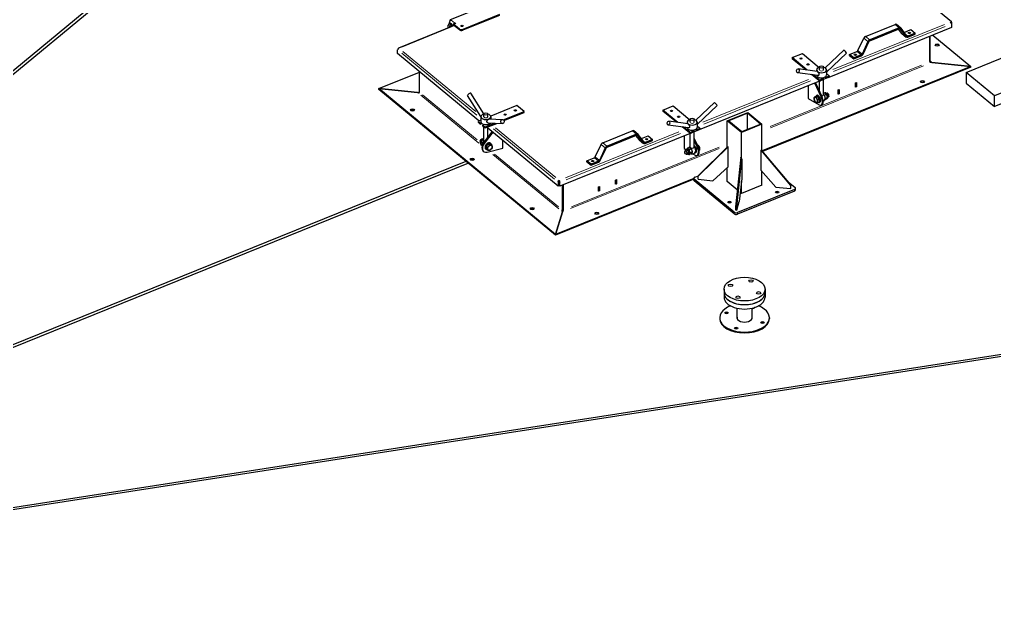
# Model space of a CAD drawing. Header units: millimetres. Extents: x 0 to 89100, y 0 to 63000.
# Drawn here: x 70273 to 73217, y 57363 to 59155 of the extents above; entities that cross this region are included whole.
import ezdxf

# ---------------------------------------------------------------- set-up
doc = ezdxf.new("R2010")
doc.units = ezdxf.units.MM
doc.header["$LTSCALE"] = 150
doc.layers.add('Visible', color=7, linetype='Continuous', lineweight=25)
doc.layers.add('Visible Narrow', color=7, linetype='Continuous', lineweight=18)

msp = doc.modelspace()

# ---------------------------------------------------------------- linework, layer by layer
at = {"layer": 'Visible'}
for p, q in [((68470.37, 57530.74), (71773.39, 60254.22)), ((71783.19, 60250.23), (68480.2, 57526.77)), ((73086.97, 59147.02), (72884.11, 59314.29)), ((71686.62, 59198.95), (71573.57, 59153.25)), ((71722.05, 59169.41), (71611.47, 59124.71)), ((71722.05, 59166.97), (71611.47, 59122.26)), ((71585, 59136.53), (71416.86, 59068.56)), ((71567.65, 59129.51), (71567.65, 59137.12)), ((71569.59, 59141.55), (71573.28, 59143.04)), ((71570.91, 59142.08), (71570.91, 59145.7)), ((71572.38, 59150.53), (71572.38, 59149.8)), ((71581.66, 59136.83), (71581.66, 59135.18)), ((71589.53, 59142.8), (71583.38, 59140.31)), ((71601.02, 59125.77), (71583.38, 59140.31)), ((71583.38, 59140.31), (71583.38, 59137.87)), ((71601.02, 59123.32), (71583.38, 59137.87)), ((71584.12, 59136.17), (71584.12, 59137.26)), ((71586.58, 59143.72), (71587.81, 59144.22)), ((71587.81, 59144.22), (71589.53, 59142.8)), ((71587.81, 59142.1), (71587.81, 59144.22)), ((72827.03, 59103.63), (72916.17, 59139.66)), ((72933.85, 59128.68), (72920.94, 59139.33)), ((73087.24, 59145.07), (73085.95, 59146.13)), ((73085.97, 59144.56), (73087.24, 59145.07)), ((73086.65, 59142.12), (73087.23, 59141.64)), ((73086.69, 59141.42), (73087.23, 59141.64)), ((73087.23, 59141.64), (73087.23, 59130.01)), ((73087.24, 59138.95), (73087.23, 59138.94)), ((73087.24, 59138.95), (73087.24, 59145.07)), ((73087.24, 59144.82), (73087.8, 59145.04)), ((73087.24, 59144.36), (73088.17, 59144.73)), ((73088.17, 59144.73), (73087.8, 59145.04)), ((73088.17, 59133.1), (73088.17, 59144.73)), ((73130.51, 58995.06), (73505.68, 59146.72)), ((73087.23, 59130.01), (72716.17, 58980)), ((72929.07, 59129.02), (72839.93, 59092.98)), ((72839.93, 59089.92), (72929.07, 59125.96)), ((72936.48, 59112.81), (72927.13, 59125.17)), ((72931.73, 59125.5), (72949.39, 59102.17)), ((72952.05, 59104.77), (72934.39, 59128.11)), ((72937.03, 59112.23), (72949.93, 59101.59)), ((72943.75, 59115.75), (72964.06, 59123.96)), ((72976.96, 59113.32), (72954.71, 59104.32)), ((72954.71, 59101.26), (72976.96, 59110.25)), ((72964.06, 59123.96), (72976.96, 59113.32)), ((72976.96, 59110.25), (72976.96, 59113.32)), ((73030.63, 59107.13), (73144.69, 59013.07)), ((73087.23, 59132.71), (73088.17, 59133.1)), ((72804.05, 59060.8), (72821.7, 59098.41)), ((72834.61, 59087.77), (72816.96, 59050.16)), ((72819.62, 59049.71), (72837.27, 59087.32)), ((73021.07, 59103.26), (73021.07, 59026.86)), ((73021.81, 59029.28), (73021.81, 59103.56)), ((71414.89, 59063.37), (71414.49, 59063.2)), ((71414.49, 59051.57), (71414.49, 59063.2)), ((71414.49, 59063.2), (71414.86, 59062.89)), ((71660.18, 58848.99), (71414.49, 59051.57)), ((71415.97, 59066.51), (71415.43, 59066.29)), ((71415.92, 59065.89), (71415.43, 59066.29)), ((71415.43, 59066.29), (71415.43, 59065.08)), ((71416.23, 59066.3), (71415.97, 59066.51)), ((72605.99, 59039.47), (72636.71, 59051.88)), ((72636.71, 59051.88), (72687.34, 59010.14)), ((72705.17, 59008.6), (72761.74, 59062.05)), ((72709.48, 58996.17), (72769.98, 59053.33)), ((72779.14, 59049.2), (72801.39, 59058.2)), ((72792.04, 59038.56), (72779.14, 59049.2)), ((72779.14, 59046.14), (72779.14, 59049.2)), ((72605.99, 59039.47), (72605.99, 59036.4)), ((72651.18, 59002.21), (72605.99, 59039.47)), ((72646.73, 59002.81), (72605.99, 59036.4)), ((72779.14, 59046.14), (72792.04, 59035.5)), ((72814.3, 59047.56), (72792.04, 59038.56)), ((72792.04, 59035.5), (72814.3, 59044.49)), ((72792.04, 59035.5), (72792.04, 59038.56)), ((73144.69, 59013.07), (73027.71, 59024.98)), ((73027.71, 59024.98), (73144.69, 59013.07)), ((73455.27, 59020.62), (73216.55, 58924.12)), ((71357.97, 58946.24), (71480.85, 58995.92)), ((71480.85, 58934.93), (71480.85, 58996.85)), ((73144.69, 59013.07), (72514.81, 58758.43)), ((73144.69, 59010.62), (72516.36, 58756.61)), ((72683.69, 58985.67), (72622.29, 58994.03)), ((72681, 58998.14), (72623.91, 59005.92)), ((72679.48, 59002.52), (72679.48, 58998.35)), ((72688.48, 59002.52), (72688.48, 59011.1)), ((72700.48, 59002.52), (72700.48, 59011.1)), ((72709.48, 59002.52), (72709.48, 58987.21)), ((72709.48, 58991.88), (72716.72, 58985.91)), ((73216.55, 58924.12), (73130.51, 58995.06)), ((73130.51, 58995.06), (73130.51, 58962.6)), ((73144.69, 59010.62), (73144.69, 59013.07)), ((73144.69, 59010.62), (73144.69, 59013.07)), ((72688.48, 58968.81), (72325.43, 58822.04)), ((72686.01, 58970.43), (72664.33, 58988.31)), ((72686.01, 58973.49), (72668.77, 58987.7)), ((72693.12, 58921.27), (72673.67, 58962.82)), ((72676.13, 58963.81), (72695.58, 58922.26)), ((72688.48, 58937.42), (72688.48, 58969.53)), ((72697.99, 58975.69), (72691.23, 58972.96)), ((72697.99, 58972.63), (72691.23, 58969.9)), ((72694.52, 58978.55), (72697.99, 58975.69)), ((72697.99, 58975.69), (72697.99, 58972.63)), ((72700.48, 58927.72), (72700.48, 58979.28)), ((72709.03, 58977.11), (72700.48, 58973.66)), ((72709.05, 58977.1), (72704.56, 58980.8)), ((72709.05, 58980.16), (72706.64, 58982.14)), ((72715.8, 58982.89), (72709.05, 58980.16)), ((72709.05, 58980.16), (72709.05, 58977.1)), ((72715.8, 58979.83), (72709.05, 58977.1)), ((72717.4, 58984.67), (72717.4, 58981.61)), ((72796.52, 58963.03), (72799.59, 58964.27)), ((72796.52, 58950.17), (72796.52, 58963.03)), ((72798.85, 58951.95), (72798.85, 58963.98)), ((72799.59, 58964.27), (72799.59, 58951.41)), ((73130.51, 58962.6), (73216.55, 58891.66)), ((73455.27, 58988.17), (73216.55, 58891.66)), ((71357.97, 58943.79), (71357.97, 58946.24)), ((71357.97, 58946.24), (71474.95, 58934.33)), ((71891.39, 58506.41), (71357.97, 58946.24)), ((71474.95, 58934.33), (71357.97, 58946.24)), ((71357.97, 58943.79), (71357.97, 58946.24)), ((71891.39, 58503.96), (71357.97, 58943.79)), ((71674.96, 58869.94), (71636.07, 58932.03)), ((72653.99, 58954.86), (72653.99, 58916.43)), ((72702.88, 58933.26), (72700.48, 58932.29)), ((72705.18, 58932.93), (72704.13, 58932.51)), ((72710.97, 58932.38), (72709.46, 58931.77)), ((72713.38, 58931.68), (72712.69, 58932.09)), ((72744.91, 58942.17), (72747.98, 58943.41)), ((72744.91, 58929.31), (72744.91, 58942.17)), ((72744.91, 58930.14), (72747.25, 58931.09)), ((72747.98, 58930.55), (72744.91, 58929.31)), ((72747.25, 58931.09), (72747.25, 58943.11)), ((72747.25, 58931.16), (72747.98, 58930.55)), ((72747.98, 58943.41), (72747.98, 58930.55)), ((72798.85, 58951.95), (72796.52, 58951.01)), ((72799.59, 58951.41), (72796.52, 58950.17)), ((72798.85, 58952.02), (72799.59, 58951.41)), ((71665.98, 58861.68), (71625.9, 58925.66)), ((72314.43, 58850.64), (72371.01, 58904.09)), ((72653.99, 58916.43), (72686.88, 58896.88)), ((72677.77, 58922.7), (72672.39, 58920.53)), ((72682.75, 58922.69), (72677.38, 58920.51)), ((72677.77, 58922.7), (72682.75, 58922.69)), ((72680.74, 58925.82), (72678.9, 58925.07)), ((72687.73, 58914.48), (72682.36, 58912.31)), ((72682.36, 58904.12), (72687.73, 58906.29)), ((72682.75, 58922.69), (72687.73, 58914.48)), ((72689.18, 58904.96), (72687.33, 58904.21)), ((72687.73, 58914.48), (72687.73, 58906.29)), ((72702.98, 58926.23), (72708.63, 58928.52)), ((72704.53, 58912.67), (72708.63, 58914.33)), ((72705.86, 58916.77), (72711.51, 58919.05)), ((72711.69, 58916.83), (72710.01, 58916.15)), ((72715.47, 58921.25), (72713.96, 58920.64)), ((72716.71, 58923.42), (72716.51, 58922.66)), ((73216.55, 58891.66), (73216.55, 58924.12)), ((71774.65, 58895.27), (71695.57, 58863.3)), ((71732.96, 58851.99), (71796.16, 58877.53)), ((71735.25, 58849.85), (71796.16, 58874.47)), ((71796.16, 58877.53), (71774.65, 58895.27)), ((71796.16, 58874.47), (71796.16, 58877.53)), ((72215.26, 58881.51), (72245.98, 58893.92)), ((72215.26, 58881.51), (72215.26, 58878.44)), ((72260.44, 58844.25), (72215.26, 58881.51)), ((72256, 58844.85), (72215.26, 58878.44)), ((72245.98, 58893.92), (72296.61, 58852.18)), ((72318.75, 58838.21), (72379.25, 58895.37)), ((72409.93, 58849.33), (72471.36, 58874.17)), ((72470.63, 58871.76), (72414.11, 58848.91)), ((72470.63, 58823.13), (72470.63, 58871.76)), ((72510.2, 58839.12), (72470.63, 58871.76)), ((72471.36, 58874.17), (72514.38, 58838.7)), ((72695.29, 58896.91), (72692.83, 58895.92)), ((71658.78, 58844.24), (71658.78, 58847.3)), ((71659.46, 58846.06), (71664.19, 58842.16)), ((71659.46, 58843), (71664.19, 58839.09)), ((71665.96, 58851.33), (71660.38, 58849.07)), ((71664.19, 58842.16), (71666.78, 58843.2)), ((71664.19, 58839.09), (71664.19, 58842.16)), ((71665.96, 58861.33), (71665.96, 58846.02)), ((71674.96, 58861.33), (71674.96, 58869.9)), ((71686.96, 58861.33), (71686.96, 58869.9)), ((71687.63, 58842.7), (71730.63, 58840.43)), ((71691.31, 58854.52), (71731.26, 58852.42)), ((71695.96, 58861.33), (71695.96, 58854.28)), ((72290.27, 58840.18), (72233.18, 58847.96)), ((72288.75, 58844.56), (72288.75, 58840.39)), ((72297.75, 58844.56), (72297.75, 58853.13)), ((72309.75, 58844.56), (72309.75, 58853.13)), ((72318.75, 58844.56), (72318.75, 58829.25)), ((72452.95, 58813.86), (72409.93, 58849.33)), ((72409.93, 58769.09), (72409.93, 58849.33)), ((72414.11, 58848.91), (72453.68, 58816.28)), ((71664.19, 58839.09), (71668.79, 58840.95)), ((71676.73, 58837.71), (71671.93, 58835.77)), ((71671.93, 58835.77), (71676.67, 58831.87)), ((71671.93, 58832.71), (71671.93, 58835.77)), ((71671.93, 58832.71), (71676.67, 58828.81)), ((71674.8, 58836.93), (71672.41, 58838.9)), ((71674.25, 58781.86), (71700.11, 58816.06)), ((71674.96, 58837), (71674.96, 58838.08)), ((71674.96, 58786.53), (71674.96, 58830.21)), ((71701.83, 58814.64), (71675.97, 58780.44)), ((71681.89, 58831.34), (71707.41, 58841.66)), ((71681.89, 58828.28), (71714.11, 58841.3)), ((71686.96, 58798.67), (71686.96, 58830.33)), ((71898.77, 58652.26), (71686.96, 58826.9)), ((72033.88, 58782.99), (72123.02, 58819.02)), ((72140.7, 58808.04), (72127.8, 58818.69)), ((72292.96, 58827.71), (72231.56, 58836.07)), ((72295.27, 58812.47), (72273.59, 58830.34)), ((72295.27, 58815.53), (72278.04, 58829.74)), ((72307.25, 58817.73), (72300.49, 58815)), ((72307.25, 58814.67), (72300.49, 58811.94)), ((72303.78, 58820.59), (72307.25, 58817.73)), ((72307.25, 58817.73), (72307.25, 58814.67)), ((72309.75, 58769.76), (72309.75, 58821.31)), ((72318.29, 58819.15), (72309.75, 58815.7)), ((72318.31, 58819.14), (72313.83, 58822.84)), ((72318.31, 58822.2), (72315.91, 58824.18)), ((72325.07, 58824.93), (72318.31, 58822.2)), ((72318.31, 58822.2), (72318.31, 58819.14)), ((72325.07, 58821.87), (72318.31, 58819.14)), ((72318.75, 58833.92), (72325.99, 58827.95)), ((72326.67, 58826.71), (72326.67, 58823.64)), ((72514.38, 58838.7), (72452.95, 58813.86)), ((72452.95, 58733.62), (72452.95, 58813.86)), ((72453.68, 58816.28), (72510.2, 58839.12)), ((72514.38, 58758.45), (72514.38, 58838.7)), ((71663.52, 58789.46), (71663.39, 58789.14)), ((71669.91, 58782.51), (71665.95, 58785.77)), ((71666.43, 58792.99), (71666.72, 58793.18)), ((71674.96, 58791.18), (71673.07, 58792.74)), ((71731.87, 58765.93), (71731.87, 58789.88)), ((72297.75, 58810.85), (71904.12, 58651.72)), ((72135.93, 58808.38), (72046.79, 58772.34)), ((72046.79, 58769.28), (72135.93, 58805.32)), ((72143.34, 58792.17), (72133.98, 58804.53)), ((72138.59, 58804.86), (72156.24, 58781.53)), ((72158.9, 58784.13), (72141.25, 58807.47)), ((72143.88, 58791.59), (72156.79, 58780.95)), ((72150.6, 58795.11), (72170.91, 58803.32)), ((72183.82, 58792.68), (72161.56, 58783.68)), ((72161.56, 58780.62), (72183.82, 58789.61)), ((72170.91, 58803.32), (72183.82, 58792.68)), ((72183.82, 58789.61), (72183.82, 58792.68)), ((72279.84, 58803.61), (72279.84, 58765.18)), ((72297.75, 58769.76), (72297.75, 58811.57)), ((72309.75, 58795.97), (72321.43, 58771.01)), ((72318.98, 58770.01), (72309.75, 58789.73)), ((71665.67, 58779.4), (71665.78, 58779.3)), ((71665.95, 58777.58), (71669.44, 58774.71)), ((71674.27, 58756.34), (71672.55, 58757.76)), ((71680.47, 58763.87), (71681.76, 58762.8)), ((71682.06, 58772.49), (71689.18, 58779.46)), ((71682.06, 58772.49), (71685.83, 58769.38)), ((71682.06, 58764.3), (71682.06, 58772.49)), ((71685.83, 58761.19), (71682.06, 58764.3)), ((71684.89, 58754.51), (71731.87, 58765.93)), ((71689.18, 58779.46), (71692.94, 58776.36)), ((71689.18, 58779.46), (71696.3, 58778.24)), ((71694.79, 58781.22), (71696.08, 58780.16)), ((71696.3, 58778.24), (71700.06, 58775.14)), ((72010.91, 58740.16), (72028.56, 58777.77)), ((72041.47, 58767.13), (72023.82, 58729.52)), ((72026.48, 58729.07), (72044.13, 58766.68)), ((72279.84, 58765.18), (72284.9, 58762.17)), ((72281.52, 58757.09), (72281.72, 58757.86)), ((72282.76, 58759.27), (72287, 58760.98)), ((72286.54, 58763.69), (72288.82, 58764.61)), ((72295.25, 58768.47), (72289.6, 58766.19)), ((72301, 58763.73), (72295.35, 58761.44)), ((72303.88, 58754.26), (72298.23, 58751.98)), ((72313.19, 58752.96), (72315.03, 58753.7)), ((72319.22, 58775.73), (72320.85, 58776.38)), ((72322.08, 58681.92), (72412.46, 58770.32)), ((72409.93, 58769.34), (72322.73, 58684.05)), ((72323.06, 58767.06), (72325.84, 58768.18)), ((72325.84, 58759.99), (72324.96, 58759.63)), ((72412.46, 58770.32), (72409.93, 58769.09)), ((72412.46, 58709.98), (72412.46, 58770.32)), ((72510.77, 58760.31), (72510.77, 58699.97)), ((72514.38, 58758.45), (72510.77, 58760.31)), ((72510.77, 58760.31), (72601.15, 58653.51)), ((72601.8, 58655.65), (72514.38, 58758.94)), ((68551.38, 57485.67), (71621.24, 58726.71)), ((71985.99, 58728.56), (72008.25, 58737.56)), ((71998.9, 58717.92), (71985.99, 58728.56)), ((71985.99, 58725.5), (71985.99, 58728.56)), ((71985.99, 58725.5), (71998.9, 58714.86)), ((72021.15, 58726.92), (71998.9, 58717.92)), ((72284.86, 58748.84), (72285.54, 58748.43)), ((72287.26, 58748.14), (72291.49, 58749.85)), ((72293.05, 58747.58), (72295.33, 58748.51)), ((72301, 58749.54), (72295.35, 58747.26)), ((72306.17, 58749.53), (72312.73, 58745.62)), ((72321.14, 58745.66), (72318.68, 58744.67)), ((72450.42, 58739.02), (72434.48, 58589.24)), ((72438.17, 58588.87), (72453.68, 58734.59)), ((72452.95, 58733.62), (72450.42, 58739.02)), ((72453.68, 58734.59), (72452.95, 58733.62)), ((72453.68, 58734.59), (72453.68, 58674.42)), ((71628.12, 58721.04), (68558.26, 57480)), ((71998.9, 58714.86), (72021.15, 58723.85)), ((71998.9, 58714.86), (71998.9, 58717.92)), ((72412.46, 58709.98), (72366.4, 58668.23)), ((72409.93, 58665.62), (72409.93, 58707.69)), ((72556.83, 58648.84), (72510.77, 58699.97)), ((72514.38, 58654.99), (72514.38, 58695.96)), ((72308.42, 58675), (71891.39, 58506.41)), ((72308.42, 58672.55), (71891.39, 58503.96)), ((71900.23, 58666.79), (71901.52, 58665.72)), ((71901.52, 58665.72), (71903.36, 58666.47)), ((71901.52, 58659.6), (71901.52, 58665.72)), ((71902.07, 58667.53), (71902.07, 58669.37)), ((72072.18, 58670.21), (72075.26, 58671.45)), ((72072.18, 58657.35), (72072.18, 58670.21)), ((72074.52, 58659.13), (72074.52, 58671.15)), ((72075.26, 58671.45), (72075.26, 58658.59)), ((72308.42, 58670.29), (72308.42, 58675.19)), ((72430.23, 58573.39), (72309.78, 58672.71)), ((72430.23, 58568.49), (72309.78, 58667.81)), ((72311.62, 58678.74), (72322.45, 58683.12)), ((72322.73, 58684.05), (72322.08, 58681.92)), ((72322.08, 58672.74), (72322.08, 58681.92)), ((72322.08, 58672.74), (72366.4, 58668.23)), ((72439.97, 58640.85), (72409.93, 58665.62)), ((72453.68, 58674.42), (72445.99, 58605.27)), ((72452.95, 58630.15), (72452.95, 58667.83)), ((71900.23, 58664.95), (71898.39, 58664.21)), ((71898.39, 58664.21), (71898.77, 58663.89)), ((71900.61, 58664.64), (71898.77, 58663.89)), ((71898.77, 58663.89), (71898.77, 58652.26)), ((71900.61, 58653), (71898.77, 58652.26)), ((71900.23, 58664.95), (71900.61, 58664.64)), ((71900.61, 58664.64), (71900.61, 58653)), ((71901.52, 58659.6), (71900.61, 58660.35)), ((71902.83, 58660.13), (71901.52, 58659.6)), ((71903.36, 58664.63), (71902.83, 58664.41)), ((71902.83, 58664.41), (71902.83, 58652.78)), ((71902.83, 58664.41), (71904.12, 58663.35)), ((71902.83, 58652.78), (71904.12, 58651.72)), ((71903.36, 58664.63), (71904.66, 58663.57)), ((71904.12, 58663.35), (71904.66, 58663.57)), ((71904.12, 58651.72), (71904.12, 58663.35)), ((71911.04, 58654.51), (71911.04, 58580.23)), ((71913.49, 58581.22), (71913.49, 58655.51)), ((71913.49, 58655.51), (71913.49, 58581.22)), ((71915.21, 58579.81), (71915.21, 58656.2)), ((72020.58, 58649.35), (72023.65, 58650.59)), ((72020.58, 58636.49), (72020.58, 58649.35)), ((72020.58, 58637.32), (72022.91, 58638.26)), ((72023.65, 58637.73), (72020.58, 58636.49)), ((72022.91, 58638.26), (72022.91, 58650.29)), ((72022.91, 58638.34), (72023.65, 58637.73)), ((72023.65, 58650.59), (72023.65, 58637.73)), ((72074.52, 58659.13), (72072.18, 58658.18)), ((72075.26, 58658.59), (72072.18, 58657.35)), ((72074.52, 58659.2), (72075.26, 58658.59)), ((72612.69, 58641.87), (72440.67, 58572.33)), ((72612.69, 58636.97), (72440.67, 58567.43)), ((72514.38, 58654.99), (72452.95, 58630.15)), ((72556.83, 58648.84), (72601.15, 58644.33)), ((72594.07, 58664.78), (72614.54, 58647.9)), ((72601.15, 58653.51), (72601.8, 58655.65)), ((72601.15, 58653.51), (72601.15, 58644.33)), ((72601.15, 58644.33), (72601.8, 58646.46)), ((72601.8, 58646.46), (72601.8, 58655.65)), ((72615.89, 58640.52), (72615.89, 58645.42)), ((72452.95, 58630.15), (72449.11, 58633.32)), ((72434.48, 58589.24), (72438.17, 58588.87)), ((72434.48, 58589.24), (72434.48, 58580.06)), ((72434.48, 58580.06), (72438.17, 58579.68)), ((72438.17, 58579.68), (72445.99, 58605.27)), ((72438.17, 58579.68), (72438.17, 58588.87)), ((71912.02, 58573.95), (71891.39, 58506.41)), ((71891.39, 58506.41), (71912.02, 58573.95)), ((71913.16, 58576.6), (71913.06, 58576.68)), ((71891.39, 58503.96), (71891.39, 58506.41)), ((71891.39, 58503.96), (71891.39, 58506.41)), ((72399.98, 58341.15), (72399.98, 58330.12)), ((72399.98, 58330.12), (72399.98, 58316.96)), ((72523.73, 58341.15), (72523.73, 58330.12)), ((72523.73, 58330.12), (72523.73, 58316.96)), ((72439.24, 58252.81), (72439.24, 58283.7)), ((72484.46, 58252.81), (72484.46, 58283.7)), ((68600.8, 57427.33), (73960.36, 58256.45)), ((72386.85, 58254.8), (72386.85, 58252.35)), ((72536.85, 58254.8), (72536.85, 58252.35)), ((73963.47, 58249.76), (68603.91, 57420.63))]:
    msp.add_line(p, q, dxfattribs=at)
for centre, start, end in [((72694.48, 58919.24), 294.1754, 328.97215), ((71680.96, 58778.04), 184.88164, 201.93636), ((72303.75, 58761.28), 120, 146.81398), ((72303.75, 58761.28), 256.96332, 328.97215)]:
    msp.add_arc(centre, 12, start, end, dxfattribs=at)
for centre, major_axis, ratio, start_param, end_param in [((68289.52, 57397.02), (-6052.12, 0), 0.5773503, 3.6497487, 3.818664), ((71573.24, 59132.51), (-3.65, 9.04), 0.4683232, 4.6423787, 7.1418637), ((71575.82, 59147.69), (3.82, 4.63), 0.6688348, 0.8892877, 2.460084), ((71575.82, 59147.69), (-2.25, 5.56), 0.4683232, 5.5710674, 7.1418637), ((71576.93, 59134), (-3.65, 9.04), 0.4683232, 4.6423787, 6.2831853), ((71586.58, 59138.82), (-3.82, -4.63), 0.6688348, 4.0308804, 5.6016767), ((72916.17, 59133.54), (4.77, 5.79), 0.6688348, 0, 0.8892877), ((73084.11, 59143.55), (2.86, 3.47), 0.6688348, 5.6016767, 7.172473), ((73084.11, 59143.55), (1.69, -4.17), 0.4683232, 0.8586784, 2.4294747), ((71573.24, 59132.51), (-1.26, 3.13), 0.4683232, 4.5089008, 8.0574699), ((71607.16, 59128.26), (-7.5, 0), 0.5773503, 0.6108652, 2.1816616), ((71607.16, 59125.81), (7.5, 0), 0.5773503, 3.7524579, 5.3232542), ((71609.28, 59132.74), (3.38, 0), 0.5773503, 0.6796738, 2.4619188), ((71609.28, 59132.74), (-3.38, 0), 0.5773503, 3.8212665, 5.6035115), ((72929.07, 59122.9), (4.77, 5.79), 0.6688348, 6.1252755, 7.172473), ((72929.07, 59122.9), (2.39, 2.89), 0.6688348, 6.1252755, 7.172473), ((72941.8, 59118.02), (-4.77, -5.79), 0.6688348, 6.1252755, 6.2831853), ((72959.45, 59111.1), (-3.38, 0), 0.5773503, 4.0453778, 5.3794001), ((72959.45, 59111.1), (3.38, 0), 0.5773503, 0.9037814, 2.1816616), ((72827.03, 59097.5), (-4.77, -5.79), 0.6688348, 4.0308804, 5.0780779), ((72839.93, 59086.86), (4.77, 5.79), 0.6688348, 0.8892877, 1.9364853), ((72839.93, 59086.86), (-2.39, -2.89), 0.6688348, 4.0308804, 5.0780779), ((72954.71, 59107.38), (-4.77, -5.79), 0.6688348, 6.1252755, 7.172473), ((72954.71, 59107.38), (-2.39, -2.89), 0.6688348, 6.1252755, 7.172473), ((73043.3, 59075.36), (6, 0), 0.5773503, 0.3613671, 2.7802255), ((71418.55, 59064.38), (2.86, 3.47), 0.6688348, 0.8892877, 2.460084), ((71418.55, 59064.38), (-1.69, 4.17), 0.4683232, 5.5710674, 7.1418637), ((72765.86, 59057.69), (-4.12, 4.36), 0.1364787, 3.1415927, 6.2831853), ((72801.39, 59061.26), (-2.39, -2.89), 0.6688348, 0.8892877, 1.9364853), ((72814.3, 59050.62), (2.39, 2.89), 0.6688348, 4.0308804, 5.0780779), ((72814.3, 59050.62), (-4.77, -5.79), 0.6688348, 0.8892877, 1.9364853), ((72632.11, 59033.75), (3.38, 0), 0.5773503, 0.9037852, 2.2378075), ((72632.11, 59033.75), (-3.38, 0), 0.5773503, 4.0453778, 5.3794001), ((72796.65, 59045.29), (3.38, 0), 0.5773503, 0.9037852, 2.2378075), ((72796.65, 59045.29), (-3.38, 0), 0.5773503, 4.0453778, 5.3794001), ((72653.62, 59016.01), (3.38, 0), 0.5773503, 0.9037852, 2.2378075), ((72653.62, 59016.01), (-3.38, 0), 0.5773503, 4.0453778, 5.3794001), ((72694.48, 59002.52), (15, 0), 0.5773503, 1.9823132, 7.4424648), ((72694.48, 58987.21), (15, 0), 0.5773503, 3.2555701, 6.2831853), ((72689.08, 58974.73), (-3.75, 0), 0.5773503, 0.6108652, 2.1816616), ((72689.08, 58971.67), (-3.75, 0), 0.5773503, 0.6108652, 2.1816616), ((72713.65, 58984.67), (3.75, 0), 0.5773503, 5.3232542, 6.8940505), ((72713.65, 58981.61), (3.75, 0), 0.5773503, 5.3232542, 6.2831853), ((72998.78, 58964.85), (6, 0), 0.5773503, 0.3613671, 2.7802255), ((71630.98, 58928.85), (-5.08, -3.19), 0.3127436, 3.1415927, 6.2831853), ((72713.22, 58926.81), (2.25, -5.56), 0.4683232, 0, 3.1415927), ((72713.84, 58927.06), (-1.97, 4.87), 0.4683232, 3.7002438, 5.7245342), ((72375.13, 58899.73), (-4.12, 4.36), 0.1364787, 3.1415927, 6.2831853), ((72683.12, 58914.64), (4.22, -10.43), 0.4683232, 5.7135094, 9.9944538), ((72683.12, 58914.64), (-3.25, 8.05), 0.4683232, 5.9066211, 6.2827112), ((72684.96, 58915.39), (4.22, -10.43), 0.4683232, 0, 3.1415927), ((72683.12, 58914.64), (-3.25, 8.05), 0.4683232, 4.6159755, 5.4789617), ((72684.96, 58915.39), (7.87, -19.47), 0.4683232, 5.7313021, 7.9680431), ((72683.12, 58914.64), (-3.25, 8.05), 0.4683232, 3.6149283, 4.3856139), ((72694.48, 58927.72), (6, 0), 0.5773503, 4.7392618, 6.2831853), ((72687.42, 58916.38), (7.87, -19.47), 0.4683232, 0, 1.6848578), ((72699.7, 58921.35), (3.81, -9.43), 0.4683232, 0.3388108, 2.2956744), ((71459.36, 58879.06), (6, 0), 0.5773503, 0.3613671, 2.7802255), ((71770.05, 58877.13), (3.38, 0), 0.5773503, 0.9037852, 2.2378075), ((71770.05, 58877.13), (-3.38, 0), 0.5773503, 4.0453778, 5.3794001), ((72241.37, 58875.78), (3.38, 0), 0.5773503, 0.9037852, 2.2378075), ((72241.37, 58875.78), (-3.38, 0), 0.5773503, 4.0453778, 5.3794001), ((71662.53, 58847.3), (-3.75, 0), 0.5773503, 5.3232542, 6.8940505), ((71662.53, 58844.24), (-3.75, 0), 0.5773503, 0, 0.6108652), ((71680.96, 58861.33), (15, 0), 0.5773503, 1.9823132, 7.4424648), ((71680.96, 58846.02), (-15, 0), 0.5773503, 0, 2.7023778), ((71739.33, 58864.71), (3.38, 0), 0.5773503, 0.9037852, 2.2378075), ((71739.33, 58864.71), (-3.38, 0), 0.5773503, 4.0453778, 5.3794001), ((72262.88, 58858.05), (3.38, 0), 0.5773503, 0.9037852, 2.2378075), ((72262.88, 58858.05), (-3.38, 0), 0.5773503, 4.0453778, 5.3794001), ((72303.75, 58844.56), (15, 0), 0.5773503, 1.9823132, 7.4424648), ((71679.74, 58833.11), (3.75, 0), 0.5773503, 3.7524579, 5.3232542), ((71679.74, 58830.05), (3.75, 0), 0.5773503, 3.7524579, 5.3232542), ((72123.02, 58812.9), (4.77, 5.79), 0.6688348, 0, 0.8892877), ((72303.75, 58829.25), (15, 0), 0.5773503, 3.2555701, 6.2831853), ((72298.34, 58816.77), (-3.75, 0), 0.5773503, 0.6108652, 2.1816616), ((72298.34, 58813.71), (-3.75, 0), 0.5773503, 0.6108652, 2.1816616), ((72322.92, 58826.71), (3.75, 0), 0.5773503, 5.3232542, 6.8940505), ((72322.92, 58823.64), (3.75, 0), 0.5773503, 5.3232542, 6.2831853), ((71667.84, 58788.86), (3.82, 4.63), 0.6688348, 0.0525213, 3.0890713), ((71667.41, 58789.22), (-3.34, -4.05), 0.6688348, 4.2606373, 5.1641407), ((71677.31, 58781.06), (-6.47, -7.84), 0.6688348, 4.3161278, 5.683781), ((71680.96, 58786.53), (-6, 0), 0.5773503, 0, 0.6517903), ((71687.63, 58772.55), (7.16, 8.68), 0.6688348, 0, 3.1415927), ((72033.88, 58776.86), (-4.77, -5.79), 0.6688348, 4.0308804, 5.0780779), ((72135.93, 58802.26), (4.77, 5.79), 0.6688348, 6.1252755, 7.172473), ((72135.93, 58802.26), (2.39, 2.89), 0.6688348, 6.1252755, 7.172473), ((72148.66, 58797.38), (-4.77, -5.79), 0.6688348, 6.1252755, 6.2831853), ((72161.56, 58786.74), (-2.39, -2.89), 0.6688348, 6.1252755, 7.172473), ((72166.31, 58790.46), (3.38, 0), 0.5773503, 0.9037852, 2.2378075), ((72166.31, 58790.46), (-3.38, 0), 0.5773503, 4.0453778, 5.3794001), ((71685.91, 58773.96), (-13.36, -16.2), 0.6688348, 4.7754973, 6.2831853), ((71687.63, 58772.55), (-13.36, -16.2), 0.6688348, 4.7754973, 7.0122383), ((71688.92, 58771.48), (7.16, 8.68), 0.6688348, 5.7894582, 9.9185051), ((71688.92, 58771.48), (-5.52, -6.7), 0.6688348, 5.3340569, 5.8692965), ((71688.92, 58771.48), (-5.52, -6.7), 0.6688348, 4.2176281, 4.8913302), ((71688.92, 58771.48), (5.52, 6.7), 0.6688348, 0.1658369, 0.565541), ((72046.79, 58766.22), (4.77, 5.79), 0.6688348, 0.8892877, 1.9364853), ((72046.79, 58766.22), (-2.39, -2.89), 0.6688348, 4.0308804, 5.0780779), ((72161.56, 58786.74), (-4.77, -5.79), 0.6688348, 6.1252755, 7.172473), ((72285.01, 58753.7), (-2.25, 5.56), 0.4683232, 2.5829415, 6.8418364), ((72288.84, 58755.25), (-2.5, 6.19), 0.4683232, 5.1200235, 6.7358072), ((72289.25, 58755.42), (-2.5, 6.19), 0.4683232, 0.0695929, 0.4526219), ((72289.25, 58755.42), (-2.25, 5.56), 0.4683232, 5.5254671, 6.2831853), ((72292.07, 58756.56), (-3.26, 8.05), 0.4683232, 5.5710674, 6.2831853), ((72288.84, 58755.25), (2.5, -6.19), 0.4683232, 5.8305634, 7.4463471), ((72292.07, 58756.56), (3.26, -8.05), 0.4683232, 1.3822772, 2.4294747), ((72298.53, 58759.17), (-3.81, 9.43), 0.4683232, 2.8777513, 6.5319907), ((72292.07, 58756.56), (3.26, -8.05), 0.4683232, 0.3350796, 1.3822772), ((72303.75, 58769.76), (6, 0), 0.5773503, 3.1415927, 6.2831853), ((72310.81, 58764.13), (4.22, -10.43), 0.4683232, 0, 2.595309), ((72308.97, 58763.39), (4.22, -10.43), 0.4683232, 6.0978813, 8.5918117), ((72308.97, 58763.39), (3.81, -9.43), 0.4683232, 0.3388108, 2.2956744), ((72310.81, 58764.13), (7.87, -19.47), 0.4683232, 5.7313021, 7.9680431), ((72313.27, 58765.13), (7.87, -19.47), 0.4683232, 0, 1.6848578), ((71640.04, 58730.08), (6, 0), 0.5773503, 0.3613671, 2.7802255), ((72003.5, 58724.65), (-3.38, 0), 0.5773503, 4.0453778, 5.3794001), ((72003.5, 58724.65), (3.38, 0), 0.5773503, 2.1816616, 2.237872), ((72008.25, 58740.62), (-2.39, -2.89), 0.6688348, 0.8892877, 1.9364853), ((72021.15, 58729.98), (2.39, 2.89), 0.6688348, 4.0308804, 5.0780779), ((72021.15, 58729.98), (-4.77, -5.79), 0.6688348, 0.8892877, 1.9364853), ((72289.25, 58755.42), (2.5, -6.19), 0.4683232, 5.8305634, 6.2135924), ((72289.25, 58755.42), (2.25, -5.56), 0.4683232, 0, 0.7577182), ((72292.07, 58756.56), (3.26, -8.05), 0.4683232, 0, 0.3350796), ((71902.07, 58665.7), (-2.86, -3.47), 0.6688348, 4.0308804, 5.6016767), ((71902.07, 58665.7), (-1.69, 4.17), 0.4683232, 4.0002711, 5.5710674), ((72315.92, 58675.19), (-7.5, 0), 0.5773503, 5.3232542, 6.8940505), ((72315.92, 58670.29), (-7.5, 0), 0.5773503, 0, 0.6108652), ((72608.39, 58645.42), (7.5, 0), 0.5773503, 5.3232542, 6.8940505), ((72608.39, 58640.52), (7.5, 0), 0.5773503, 5.3232542, 6.2831853), ((72560.47, 58629.07), (-5.44, 0), 0.5773503, 4.0366673, 5.3881107), ((71820.71, 58581.11), (6, 0), 0.5773503, 0.3613671, 2.7802255), ((72416.55, 58598.64), (-5.44, 0), 0.5773503, 4.0366673, 5.3881107), ((72015.8, 58567.47), (6, 0), 0.5773503, 0.3613671, 2.7802255), ((72436.37, 58575.87), (-7.5, 0), 0.5773503, 0.6108652, 2.1816616), ((72436.37, 58570.98), (7.5, 0), 0.5773503, 3.7524579, 5.3232542), ((72461.85, 58330.12), (-61.87, 0), 0.5773503, 0, 3.1415927), ((72461.85, 58330.12), (61.87, 0), 0.5773503, 3.1415927, 6.2831853), ((72461.85, 58316.96), (-61.87, 0), 0.5773503, 0, 3.1415927), ((72461.85, 58254.8), (-75, 0), 0.5773503, 5.3059382, 10.402025), ((72487.21, 58286.2), (5.25, 0), 0.5773503, 4.16228, 6.1858257), ((72487.21, 58283.75), (-5.25, 0), 0.5773503, 3.5575447, 3.7871654), ((72407.47, 58266.99), (-5.25, 0), 0.5773503, 3.5575447, 5.8672332), ((72461.85, 58254.8), (22.87, 0), 0.5773503, 2.9899521, 6.4348258), ((72461.85, 58252.35), (-22.87, 0), 0.5773503, 6.1315448, 6.1903166), ((72461.85, 58252.35), (22.87, 0), 0.5773503, 0.0928688, 0.1516405), ((72461.85, 58252.35), (75, 0), 0.5773503, 3.1415927, 6.2831853), ((72436.49, 58220.96), (-5.25, 0), 0.5773503, 3.5575447, 5.8672332), ((72516.23, 58237.71), (-5.25, 0), 0.5773503, 3.5575447, 5.8672332), ((68289.52, 57194.93), (-6187.5, 0), 0.5773503, 6.0962024, 9.6168762)]:
    msp.add_ellipse(centre, major_axis=major_axis, ratio=ratio, start_param=start_param, end_param=end_param, dxfattribs=at)
for centre, major_axis, ratio in [((71609.28, 59135.19), (-3.38, 0), 0.5773503), ((72959.45, 59114.17), (3.38, 0), 0.5773503), ((73043.3, 59077.81), (6, 0), 0.5773503), ((72796.65, 59048.35), (3.38, 0), 0.5773503), ((72632.11, 59036.81), (-3.38, 0), 0.5773503), ((72653.62, 59019.07), (-3.38, 0), 0.5773503), ((72623.1, 58999.98), (-0.81, -5.95), 0.6869042), ((72694.48, 59011.1), (-6, 0), 0.5773503), ((72998.78, 58967.3), (6, 0), 0.5773503), ((72676.97, 58912.16), (3.25, -8.05), 0.4683232), ((71459.36, 58881.51), (-6, 0), 0.5773503), ((71680.96, 58869.9), (-6, 0), 0.5773503), ((71770.05, 58880.19), (-3.38, 0), 0.5773503), ((72241.37, 58878.85), (-3.38, 0), 0.5773503), ((71730.94, 58846.43), (-0.32, -5.99), 0.8631691), ((71739.33, 58867.77), (-3.38, 0), 0.5773503), ((72232.37, 58842.02), (-0.81, -5.95), 0.6869042), ((72262.88, 58861.11), (-3.38, 0), 0.5773503), ((72303.75, 58853.13), (6, 0), 0.5773503), ((72166.31, 58793.53), (3.38, 0), 0.5773503), ((71693.22, 58767.93), (5.52, 6.7), 0.6688348), ((72284.39, 58753.45), (-1.97, 4.87), 0.4683232), ((71640.04, 58732.53), (-6, 0), 0.5773503), ((72003.5, 58727.71), (3.38, 0), 0.5773503), ((72560.47, 58633.97), (5.44, 0), 0.5773503), ((72416.55, 58603.54), (5.44, 0), 0.5773503), ((71820.71, 58583.56), (-6, 0), 0.5773503), ((72015.8, 58569.92), (6, 0), 0.5773503), ((72461.85, 58341.15), (-61.87, 0), 0.5773503), ((72419.37, 58352.58), (6.75, 0), 0.5773503), ((72481.66, 58365.67), (6.75, 0), 0.5773503), ((72442.04, 58316.62), (-6.75, 0), 0.5773503), ((72504.33, 58329.71), (-6.75, 0), 0.5773503), ((72407.47, 58269.44), (5.25, 0), 0.5773503), ((72436.49, 58223.41), (5.25, 0), 0.5773503), ((72516.23, 58240.16), (-5.25, 0), 0.5773503)]:
    msp.add_ellipse(centre, major_axis=major_axis, ratio=ratio, dxfattribs=at)
for points, knots in [([(73027.71, 59024.98), (73027.14, 59024.99), (73026.52, 59025), (73025.44, 59025.02), (73024.99, 59025.04), (73023.73, 59025.13), (73022.96, 59025.23), (73022.2, 59025.52), (73022.08, 59025.57), (73021.43, 59025.91), (73021.07, 59026.33), (73021.07, 59026.86)], [-1, -1, -1, -1, -0.7795377, -0.7795377, -0.6226663, -0.6226663, -0.3366342, -0.3366342, -0.276727, -0.276727, 0, 0, 0, 0]), ([(73027.71, 59024.98), (73027.17, 59025.09), (73026.61, 59025.29), (73025.65, 59025.72), (73025.26, 59025.93), (73024.17, 59026.55), (73023.5, 59027), (73022.83, 59027.57), (73022.72, 59027.67), (73022.14, 59028.24), (73021.81, 59028.74), (73021.81, 59029.28)], [-1, -1, -1, -1, -0.7795377, -0.7795377, -0.6226663, -0.6226663, -0.3366342, -0.3366342, -0.276727, -0.276727, 0, 0, 0, 0]), ([(72681, 58998.14), (72681.16, 58998.12), (72681.34, 58998.06), (72681.74, 58997.85), (72681.96, 58997.69), (72682.43, 58997.31), (72682.68, 58997.07), (72683.2, 58996.53), (72683.46, 58996.22), (72684.23, 58995.24), (72684.73, 58994.5), (72685.57, 58993.02), (72685.96, 58992.18), (72686.51, 58990.51), (72686.66, 58989.68), (72686.66, 58988.29), (72686.54, 58987.63), (72685.99, 58986.55), (72685.58, 58986.14), (72684.7, 58985.69), (72684.19, 58985.6), (72683.69, 58985.67)], [1.0454453, 1.0454453, 1.0454453, 1.0454453, 1.2040053, 1.2040053, 1.3676178, 1.3676178, 1.5312304, 1.5312304, 1.6948429, 1.6948429, 2.0220679, 2.0220679, 2.3786518, 2.3786518, 2.7352357, 2.7352357, 3.0571869, 3.0571869, 3.3791381, 3.3791381, 3.6715185, 3.6715185, 3.6715185, 3.6715185]), ([(71474.95, 58934.33), (71475.52, 58934.32), (71476.14, 58934.4), (71477.22, 58934.63), (71477.67, 58934.75), (71478.93, 58935.13), (71479.7, 58935.43), (71480.46, 58935.86), (71480.58, 58935.94), (71480.75, 58936.05), (71480.8, 58936.09), (71480.85, 58936.13)], [-1, -1, -1, -1, -0.77953769, -0.77953769, -0.62266626, -0.62266626, -0.33663418, -0.33663418, -0.27672696, -0.27672696, -0.2483585, -0.2483585, -0.2483585, -0.2483585]), ([(71474.95, 58934.33), (71475.49, 58934.23), (71476.05, 58934.11), (71477.01, 58933.93), (71477.4, 58933.86), (71478.49, 58933.71), (71479.16, 58933.67), (71479.83, 58933.81), (71479.94, 58933.84), (71480.52, 58934.05), (71480.85, 58934.4), (71480.85, 58934.93)], [-1, -1, -1, -1, -0.7795377, -0.7795377, -0.6226663, -0.6226663, -0.3366342, -0.3366342, -0.276727, -0.276727, 0, 0, 0, 0]), ([(72711.69, 58916.83), (72712.11, 58916.99), (72712.48, 58917.26), (72713.14, 58917.96), (72713.39, 58918.41), (72713.82, 58919.52), (72713.95, 58920.23), (72714.02, 58921.79), (72713.95, 58922.65), (72713.63, 58924.41), (72713.39, 58925.29), (72712.76, 58927), (72712.38, 58927.83), (72711.5, 58929.38), (72711.01, 58930.1), (72709.93, 58931.37), (72709.35, 58931.91), (72708.1, 58932.75), (72707.43, 58933.05), (72706.2, 58933.19), (72705.66, 58933.13), (72705.18, 58932.93)], [5.4245069, 5.4245069, 5.4245069, 5.4245069, 5.6394951, 5.6394951, 5.8888757, 5.8888757, 6.2203656, 6.2203656, 6.5788214, 6.5788214, 6.9251658, 6.9251658, 7.2661218, 7.2661218, 7.6092206, 7.6092206, 7.9621451, 7.9621451, 8.3171699, 8.3171699, 8.5660995, 8.5660995, 8.5660995, 8.5660995]), ([(71683.93, 58846.65), (71683.93, 58847.38), (71684.11, 58848.18), (71684.75, 58849.73), (71685.21, 58850.49), (71686.23, 58851.77), (71686.84, 58852.4), (71687.84, 58853.2), (71688.19, 58853.45), (71688.88, 58853.87), (71689.23, 58854.04), (71689.9, 58854.31), (71690.23, 58854.41), (71690.81, 58854.52), (71691.07, 58854.53), (71691.31, 58854.52)], [0, 0, 0, 0, 0.3565839, 0.3565839, 0.7131678, 0.7131678, 1.0403928, 1.0403928, 1.2040053, 1.2040053, 1.3676178, 1.3676178, 1.5312304, 1.5312304, 1.6743679, 1.6743679, 1.6743679, 1.6743679]), ([(71687.63, 58842.7), (71687.62, 58842.7), (71687.61, 58842.7), (71686.92, 58842.74), (71686.28, 58842.95), (71685.2, 58843.6), (71684.71, 58844.11), (71684.08, 58845.31), (71683.93, 58846), (71683.93, 58846.65)], [4.27424925, 4.27424925, 4.27424925, 4.27424925, 4.28043826, 4.28043826, 4.58087166, 4.58087166, 4.90282284, 4.90282284, 5.22477402, 5.22477402, 5.22477402, 5.22477402]), ([(72290.27, 58840.18), (72290.42, 58840.16), (72290.6, 58840.1), (72291, 58839.89), (72291.23, 58839.73), (72291.69, 58839.35), (72291.95, 58839.11), (72292.46, 58838.57), (72292.72, 58838.26), (72293.5, 58837.28), (72293.99, 58836.54), (72294.83, 58835.06), (72295.23, 58834.22), (72295.78, 58832.54), (72295.93, 58831.72), (72295.93, 58830.33), (72295.8, 58829.67), (72295.26, 58828.59), (72294.84, 58828.18), (72293.96, 58827.73), (72293.46, 58827.64), (72292.96, 58827.71)], [1.0454453, 1.0454453, 1.0454453, 1.0454453, 1.2040053, 1.2040053, 1.3676178, 1.3676178, 1.5312304, 1.5312304, 1.6948429, 1.6948429, 2.0220679, 2.0220679, 2.3786518, 2.3786518, 2.7352357, 2.7352357, 3.0571869, 3.0571869, 3.3791381, 3.3791381, 3.6715185, 3.6715185, 3.6715185, 3.6715185]), ([(71674.96, 58793.71), (71674.35, 58793.88), (71673.7, 58793.94), (71672.28, 58793.85), (71671.5, 58793.66), (71669.94, 58793.04), (71669.16, 58792.6), (71667.7, 58791.51), (71667.02, 58790.86), (71665.82, 58789.42), (71665.3, 58788.64), (71664.48, 58787), (71664.18, 58786.14), (71663.83, 58784.45), (71663.79, 58783.6), (71663.99, 58782.03), (71664.22, 58781.3), (71664.88, 58780.18), (71665.24, 58779.75), (71665.67, 58779.4)], [0.9689134, 0.9689134, 0.9689134, 0.9689134, 1.2430007, 1.2430007, 1.5636979, 1.5636979, 1.9020066, 1.9020066, 2.2425408, 2.2425408, 2.5824953, 2.5824953, 2.9229932, 2.9229932, 3.2616789, 3.2616789, 3.5823697, 3.5823697, 3.8231013, 3.8231013, 3.8231013, 3.8231013]), ([(72284.27, 58759.88), (72284.3, 58760.19), (72284.34, 58760.5), (72284.57, 58761.53), (72284.84, 58762.21), (72285.63, 58763.17), (72286.05, 58763.5), (72286.54, 58763.69)], [3.25416557, 3.25416557, 3.25416557, 3.25416557, 3.39631661, 3.39631661, 3.75134141, 3.75134141, 4.00027107, 4.00027107, 4.00027107, 4.00027107]), ([(72290.51, 58758.78), (72290.7, 58758.5), (72290.87, 58758.2), (72291.21, 58757.58), (72291.38, 58757.26), (72291.67, 58756.6), (72291.81, 58756.26), (72292.06, 58755.57), (72292.17, 58755.23), (72292.35, 58754.54), (72292.43, 58754.21), (72292.49, 58753.88)], [5.16343287, 5.16343287, 5.16343287, 5.16343287, 5.32648668, 5.32648668, 5.48954049, 5.48954049, 5.6525943, 5.6525943, 5.81564811, 5.81564811, 5.97870192, 5.97870192, 5.97870192, 5.97870192]), ([(72293.05, 58747.58), (72292.63, 58747.41), (72292.18, 58747.35), (72291.22, 58747.4), (72290.73, 58747.54), (72289.74, 58748), (72289.24, 58748.34), (72288.77, 58748.75)], [0.85867841, 0.85867841, 0.85867841, 0.85867841, 1.07366659, 1.07366659, 1.32304727, 1.32304727, 1.60478392, 1.60478392, 1.60478392, 1.60478392]), ([(71912.02, 58573.95), (71912.04, 58574.28), (71911.97, 58574.68), (71911.8, 58575.43), (71911.71, 58575.76), (71911.45, 58576.72), (71911.28, 58577.37), (71911.16, 58578.16), (71911.14, 58578.3), (71911.04, 58579.06), (71911.04, 58579.7), (71911.04, 58580.23)], [-1, -1, -1, -1, -0.7795377, -0.7795377, -0.6226663, -0.6226663, -0.3366342, -0.3366342, -0.276727, -0.276727, 0, 0, 0, 0]), ([(71912.02, 58573.95), (71912.2, 58574.26), (71912.47, 58574.63), (71913, 58575.31), (71913.24, 58575.6), (71913.92, 58576.47), (71914.34, 58577.06), (71914.71, 58577.8), (71914.77, 58577.93), (71915.08, 58578.65), (71915.21, 58579.27), (71915.21, 58579.81)], [-1, -1, -1, -1, -0.7795377, -0.7795377, -0.6226663, -0.6226663, -0.3366342, -0.3366342, -0.276727, -0.276727, 0, 0, 0, 0]), ([(71913.49, 58581.22), (71913.49, 58580.16), (71913.34, 58579.03), (71913.19, 58577.77), (71913.16, 58577.55), (71913.07, 58576.77), (71913.02, 58576.23), (71912.96, 58575.72)], [0, 0, 0, 0, 0.27672696, 0.27672696, 0.33663418, 0.33663418, 0.49173782, 0.49173782, 0.49173782, 0.49173782]), ([(71913.49, 58581.22), (71913.49, 58580.16), (71913.48, 58579.02), (71913.34, 58577.76), (71913.31, 58577.54), (71913.19, 58576.76), (71913.08, 58576.23), (71912.96, 58575.72)], [0, 0, 0, 0, 0.27672696, 0.27672696, 0.33663418, 0.33663418, 0.49173782, 0.49173782, 0.49173782, 0.49173782])]:
    msp.add_open_spline(points, degree=3, knots=knots, dxfattribs=at)
for points, weights in [([(72702.88, 58933.26), (72704.82, 58932.15), (72706.16, 58931.05)], [1, 1.0379548493, 1]), ([(72706.16, 58931.05), (72707.49, 58929.95), (72708.63, 58928.52)], [1, 1.0379548493, 1]), ([(72672.39, 58920.53), (72671.65, 58916.13), (72672.39, 58912.34)], [1, 1.15470053838, 1]), ([(72677.38, 58920.51), (72674.14, 58920.22), (72672.39, 58920.53)], [1, 1.15470053838, 1]), ([(72672.39, 58912.34), (72674.14, 58907.93), (72677.38, 58904.13)], [1, 1.15470053838, 1]), ([(72682.36, 58912.31), (72679.12, 58916.11), (72677.38, 58920.51)], [1, 1.15470053838, 1]), ([(72677.38, 58904.13), (72679.12, 58903.82), (72682.36, 58904.12)], [1, 1.15470053838, 1]), ([(72682.36, 58904.12), (72681.61, 58907.91), (72682.36, 58912.31)], [1, 1.15470053838, 1]), ([(72702.98, 58926.23), (72702.63, 58926.43), (72702.31, 58926.63)], [1, 1.00659988201, 1.01090448722]), ([(72703.13, 58925.24), (72703.05, 58925.72), (72702.98, 58926.23)], [1.01134469252, 1.00694207676, 1]), ([(72705.86, 58916.77), (72705.67, 58917.15), (72705.5, 58917.52)], [1, 1.00591690756, 1.00998900236]), ([(72705.53, 58916.37), (72705.69, 58916.56), (72705.86, 58916.77)], [1.00910245862, 1.00528796068, 1]), ([(72708.63, 58928.52), (72709.8, 58926.14), (72710.47, 58923.95)], [1, 1.0379548493, 1]), ([(72710.47, 58916.85), (72709.8, 58915.76), (72708.63, 58914.33)], [1, 1.0379548493, 1]), ([(72710.47, 58923.95), (72711.14, 58921.75), (72711.51, 58919.05)], [1, 1.0379548493, 1]), ([(72711.51, 58919.05), (72711.14, 58917.95), (72710.47, 58916.85)], [1, 1.0379548493, 1]), ([(71665.67, 58781.91), (71665.67, 58783.81), (71665.95, 58785.77)], [1, 1.0379548493, 1]), ([(71665.95, 58785.77), (71667.58, 58787.87), (71669.23, 58789.49)], [1, 1.0379548493, 1]), ([(71669.23, 58789.49), (71670.88, 58791.1), (71673.07, 58792.74)], [1, 1.0379548493, 1]), ([(71673.07, 58792.74), (71674.03, 58792.69), (71674.96, 58792.57)], [1, 1.02204807761, 1.01848057591]), ([(71665.95, 58777.58), (71665.67, 58780), (71665.67, 58781.91)], [1, 1.0379548493, 1]), ([(71670.38, 58782.86), (71670.15, 58782.69), (71669.91, 58782.51)], [1.00716454277, 1.00400484719, 1]), ([(71669.91, 58782.51), (71669.94, 58782.25), (71669.97, 58782.01)], [1, 1.00383760734, 1.00689917523]), ([(71692.94, 58776.36), (71689.91, 58772.44), (71685.83, 58769.38)], [1, 1.15470053838, 1]), ([(71685.83, 58769.38), (71686.35, 58764.86), (71685.83, 58761.19)], [1, 1.15470053838, 1]), ([(71685.83, 58761.19), (71689.91, 58760.15), (71692.94, 58759.98)], [1, 1.15470053838, 1]), ([(71700.06, 58775.14), (71697.02, 58775.32), (71692.94, 58776.36)], [1, 1.15470053838, 1]), ([(71692.94, 58759.98), (71697.02, 58763.03), (71700.06, 58766.95)], [1, 1.15470053838, 1]), ([(71700.06, 58766.95), (71700.58, 58770.61), (71700.06, 58775.14)], [1, 1.15470053838, 1]), ([(72289.6, 58766.19), (72288.78, 58765.18), (72288.22, 58764.37)], [1, 1.02636314746, 1.01610301453]), ([(72292.07, 58763.65), (72290.74, 58764.75), (72289.6, 58766.19)], [1, 1.0379548493, 1]), ([(72295.35, 58761.44), (72293.41, 58762.55), (72292.07, 58763.65)], [1, 1.0379548493, 1]), ([(72295.25, 58768.47), (72297.19, 58767.36), (72298.53, 58766.26)], [1, 1.0379548493, 1]), ([(72296.39, 58756.55), (72295.72, 58758.74), (72295.35, 58761.44)], [1, 1.0379548493, 1]), ([(72298.23, 58751.98), (72297.06, 58754.35), (72296.39, 58756.55)], [1, 1.0379548493, 1]), ([(72298.53, 58766.26), (72299.86, 58765.16), (72301, 58763.73)], [1, 1.0379548493, 1]), ([(72301, 58763.73), (72302.17, 58761.35), (72302.84, 58759.16)], [1, 1.0379548493, 1]), ([(72302.84, 58759.16), (72303.51, 58756.96), (72303.88, 58754.26)], [1, 1.0379548493, 1]), ([(72303.88, 58754.26), (72303.51, 58753.16), (72302.84, 58752.06)], [1, 1.0379548493, 1]), ([(72318.84, 58776.55), (72319.95, 58776.55), (72320.85, 58776.38)], [1.07727230415, 1.07489453785, 1]), ([(72320.85, 58776.38), (72324.09, 58772.59), (72325.84, 58768.18)], [1, 1.15470053838, 1]), ([(72325.84, 58768.18), (72326.58, 58764.39), (72325.84, 58759.99)], [1, 1.15470053838, 1]), ([(72294.1, 58748.01), (72294.68, 58747.64), (72295.35, 58747.26)], [1.01695424783, 1.01278108011, 1]), ([(72295.35, 58747.26), (72295.72, 58748.36), (72296.39, 58749.45)], [1, 1.0379548493, 1]), ([(72296.39, 58749.45), (72297.06, 58750.55), (72298.23, 58751.98)], [1, 1.0379548493, 1]), ([(72302.84, 58752.06), (72302.17, 58750.97), (72301, 58749.54)], [1, 1.0379548493, 1])]:
    msp.add_rational_spline(points, weights, degree=2, dxfattribs=at)
at = {"layer": 'Visible Narrow'}
for p, q in [((71573.8, 59143.32), (71571.06, 59145.58)), ((71572.71, 59150.26), (71572.4, 59150.51)), ((71576.36, 59152.14), (71586.04, 59144.16)), ((71581.57, 59136.91), (71580, 59138.21)), ((71583.56, 59137.6), (71581.76, 59136.88)), ((71586.58, 59141.71), (71586.58, 59143.61)), ((72728.21, 59003.35), (73065.38, 59139.65)), ((72928.43, 59129.55), (72916.81, 59139.13)), ((73085.28, 59145.86), (73085.95, 59146.13)), ((71577.59, 59132.35), (71426.92, 59071.44)), ((71601.02, 59125.65), (71601.02, 59123.45)), ((71611.47, 59122.38), (71611.47, 59124.59)), ((73067.95, 59133.85), (72730.62, 58997.48)), ((72929.07, 59126.11), (72929.07, 59128.87)), ((72931.7, 59125.53), (72931.16, 59125.98)), ((72934.26, 59127.98), (72931.87, 59125.64)), ((72937.13, 59112.28), (72948.74, 59102.7)), ((72948.86, 59109.14), (72954.4, 59104.57)), ((72833.96, 59088.3), (72822.35, 59097.88)), ((72827.67, 59103.09), (72839.29, 59093.52)), ((72837.14, 59087.34), (72834.74, 59087.75)), ((72839.93, 59092.83), (72839.93, 59090.08)), ((72949.52, 59102.3), (72951.91, 59104.64)), ((72954.71, 59104.17), (72954.71, 59101.41)), ((71653.41, 58866.2), (71427.42, 59052.54)), ((71430.77, 59057.98), (71650.7, 58876.64)), ((72813.65, 59048.09), (72802.04, 59057.67)), ((72804.7, 59060.27), (72816.31, 59050.7)), ((72817.09, 59050.14), (72819.49, 59049.73)), ((72814.3, 59044.65), (72814.3, 59047.4)), ((73021.11, 59028.99), (73021.77, 59029.26)), ((73022.1, 59029.6), (73027.41, 59025.23)), ((72539.72, 58832.27), (72995.74, 59016.62)), ((73002.04, 59014.61), (72540.05, 58827.84)), ((72336.47, 58844.98), (72655.38, 58973.91)), ((72660.8, 58969.25), (72339.02, 58839.17)), ((72686.01, 58973.34), (72686.01, 58970.58)), ((72691.23, 58972.81), (72691.23, 58970.05)), ((72715.8, 58982.74), (72715.8, 58979.99)), ((71475.25, 58934.45), (71480.56, 58936.59)), ((71660.04, 58781.72), (71484.7, 58926.3)), ((71490, 58927.39), (71654.7, 58791.59)), ((72695.46, 58922.21), (72693.25, 58921.32)), ((71659.46, 58843.15), (71659.46, 58845.9)), ((71676.67, 58828.96), (71676.67, 58831.72)), ((71681.89, 58828.43), (71681.89, 58831.18)), ((71888.15, 58672.65), (71703.88, 58824.59)), ((71710.41, 58827.41), (71891.99, 58677.69)), ((71921.09, 58677.06), (72263.35, 58815.42)), ((72135.28, 58808.91), (72123.67, 58818.49)), ((72295.27, 58815.38), (72295.27, 58812.62)), ((72300.49, 58814.85), (72300.49, 58812.09)), ((72325.07, 58824.78), (72325.07, 58822.02)), ((72268.77, 58810.77), (71923.82, 58671.32)), ((72135.93, 58805.47), (72135.93, 58808.23)), ((72138.56, 58804.89), (72138.01, 58805.34)), ((72141.12, 58807.34), (72138.72, 58804.99)), ((72143.98, 58791.64), (72155.6, 58782.06)), ((72155.72, 58788.5), (72161.25, 58783.93)), ((72156.37, 58781.66), (72158.77, 58784)), ((72161.56, 58783.52), (72161.56, 58780.77)), ((71675.89, 58780.51), (71674.34, 58781.79)), ((72385.03, 58765.17), (71936.92, 58584.02)), ((71939.95, 58589.81), (72385.19, 58769.8)), ((72040.82, 58767.66), (72029.21, 58777.24)), ((72034.53, 58782.45), (72046.14, 58772.88)), ((72043.99, 58766.7), (72041.6, 58767.11)), ((72046.79, 58772.19), (72046.79, 58769.44)), ((72321.31, 58770.96), (72319.1, 58770.06)), ((71900.98, 58583.06), (71702.23, 58746.94)), ((71707.04, 58748.43), (71900.3, 58589.08)), ((72020.51, 58727.45), (72008.89, 58737.03)), ((72011.55, 58739.63), (72023.17, 58730.05)), ((72021.15, 58724.01), (72021.15, 58726.76)), ((72023.95, 58729.5), (72026.34, 58729.09)), ((71900.23, 58666.79), (71902.07, 58667.53)), ((71900.23, 58664.95), (71900.23, 58666.79)), ((71902.07, 58667.53), (71903.36, 58666.47)), ((71903.36, 58666.47), (71903.36, 58664.63)), ((72309.78, 58668.05), (72309.78, 58672.46)), ((72612.69, 58641.63), (72612.69, 58637.22)), ((71911.16, 58580.28), (71913.37, 58581.18)), ((71913.58, 58581.15), (71915.13, 58579.88)), ((72430.23, 58573.15), (72430.23, 58568.74)), ((72440.67, 58567.67), (72440.67, 58572.08))]:
    msp.add_line(p, q, dxfattribs=at)
for centre, major_axis, ratio, start_param, end_param in [((72694.48, 59002.52), (-6, 0), 0.5773503, 0, 3.1415927), ((72708.43, 58924.88), (3.26, -8.05), 0.4683232, 0.1570796, 2.984513), ((71680.96, 58861.33), (-6, 0), 0.5773503, 0, 3.1415927), ((72303.75, 58844.56), (-6, 0), 0.5773503, 0, 3.1415927), ((71671.19, 58786.1), (5.53, 6.7), 0.6688348, 0.4716775, 3.0010708), ((72289.8, 58755.64), (-3.26, 8.05), 0.4683232, 3.2986723, 6.1261057)]:
    msp.add_ellipse(centre, major_axis=major_axis, ratio=ratio, start_param=start_param, end_param=end_param, dxfattribs=at)
msp.add_open_spline([(71912.83, 58575.08), (71912.87, 58575.28), (71912.92, 58575.49), (71912.96, 58575.72)], degree=3, dxfattribs=at)

doc.saveas('drawing.dxf')
